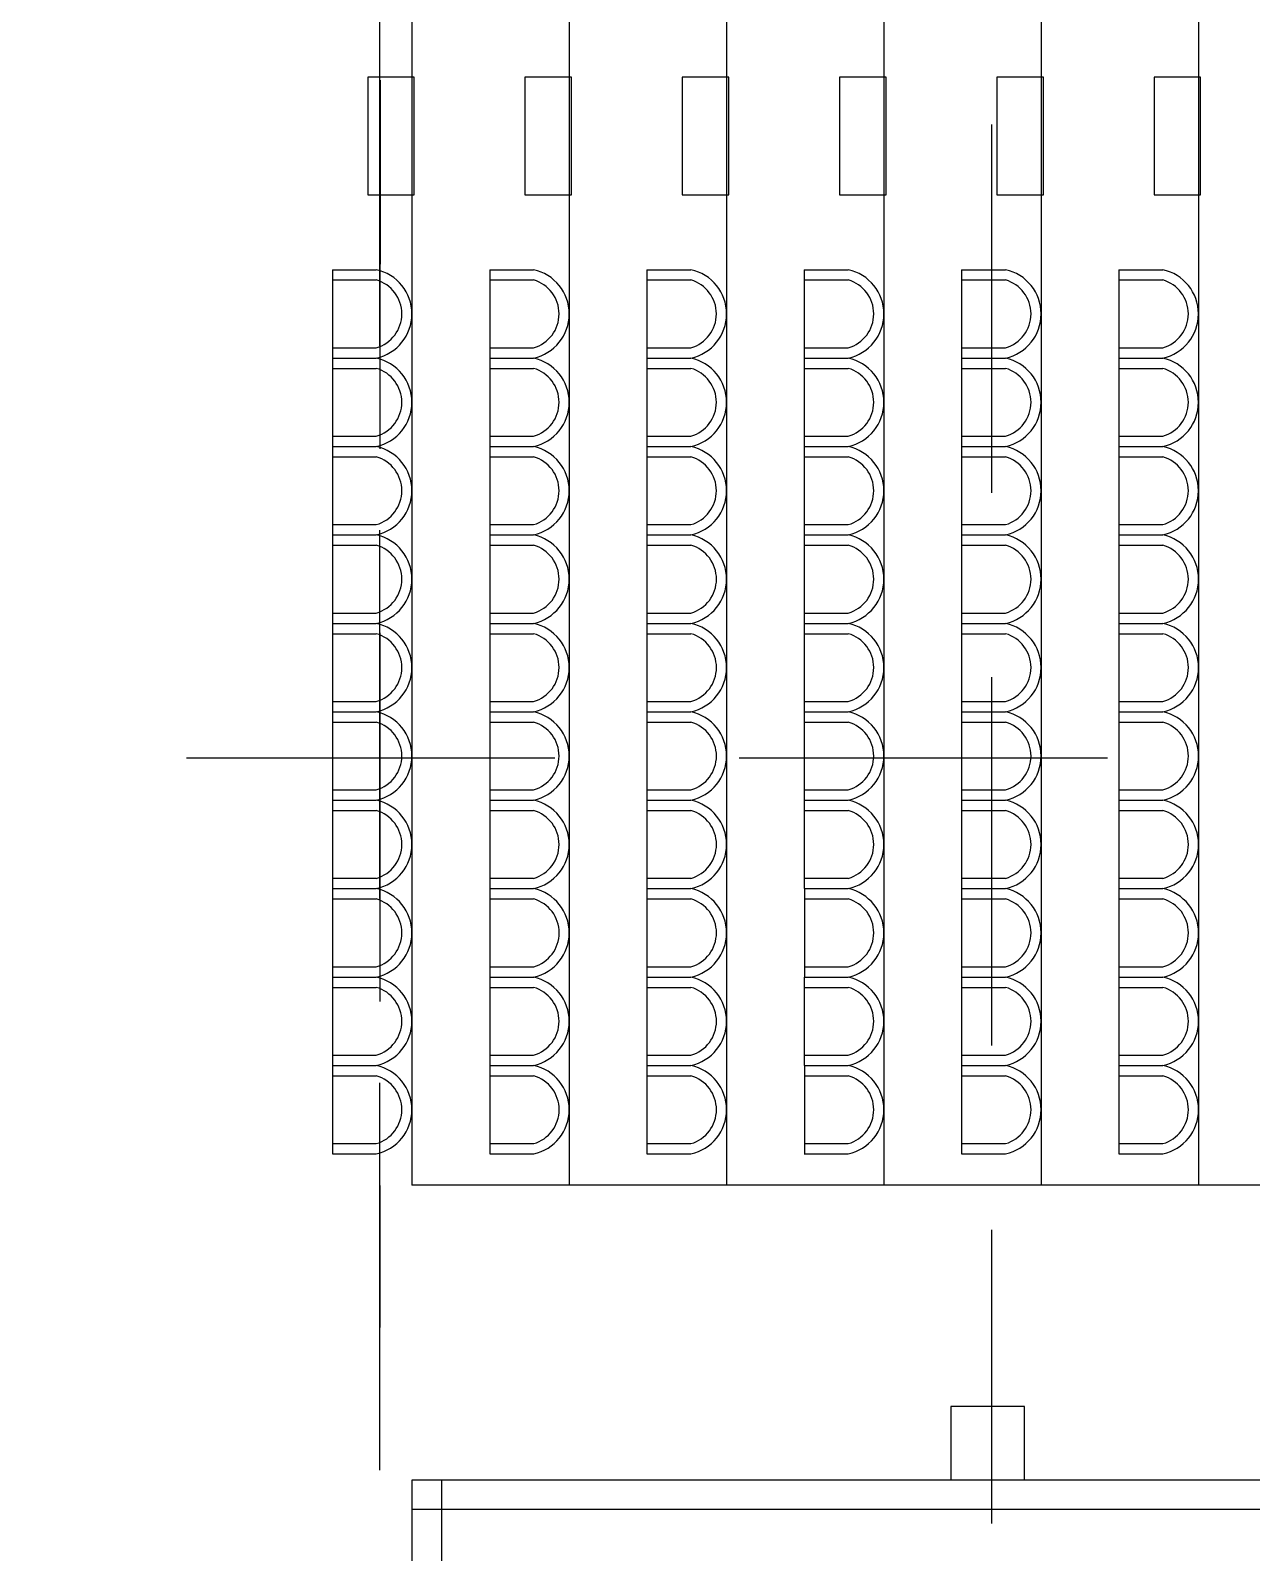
# Model space of a CAD drawing. Header units: millimetres. Extents: x -17017 to 2697, y 1903 to 18260.
# Drawn here: x -16989.266 to -16987.609, y 18217.321 to 18219.386 of the extents above; entities that cross this region are included whole.
import ezdxf

# ---------------------------------------------------------------- set-up
doc = ezdxf.new("R2010")
doc.units = ezdxf.units.MM
doc.linetypes.add('DASHED', pattern=[0.75, 0.5, -0.25])
doc.layers.add('1', color=7, linetype='Continuous')
doc.layers.add('door', color=152, linetype='Continuous')

msp = doc.modelspace()

# ---------------------------------------------------------------- linework, layer by layer
at = {"layer": '1', "linetype": 'DASHED'}
msp.add_line((-16988.7923, 18227.7083), (-16988.7923, 18217.1558), dxfattribs=at)
at = {"layer": '1'}
for p, q in [((-16988.7484, 18227.2088), (-16988.7484, 18218.5818)), ((-16988.5349, 18227.2088), (-16988.5349, 18218.5818)), ((-16988.3213, 18227.2088), (-16988.3213, 18218.5818)), ((-16988.1078, 18227.2088), (-16988.1078, 18218.5818)), ((-16987.8943, 18227.2088), (-16987.8943, 18218.5818)), ((-16987.6808, 18227.2088), (-16987.6808, 18218.5818)), ((-16988.8564, 18219.0618), (-16988.7967, 18219.0618)), ((-16988.8564, 18219.0618), (-16988.7967, 18219.0618)), ((-16988.8564, 18219.0618), (-16988.8564, 18218.7018)), ((-16988.6428, 18219.0618), (-16988.5832, 18219.0618)), ((-16988.6428, 18219.0618), (-16988.5832, 18219.0618)), ((-16988.6428, 18219.0618), (-16988.6428, 18218.7018)), ((-16988.4293, 18219.0618), (-16988.3697, 18219.0618)), ((-16988.4293, 18219.0618), (-16988.3697, 18219.0618)), ((-16988.4293, 18219.0618), (-16988.4293, 18218.7018)), ((-16988.2158, 18219.0618), (-16988.1561, 18219.0618)), ((-16988.2158, 18219.0618), (-16988.1561, 18219.0618)), ((-16988.2158, 18219.0618), (-16988.2158, 18218.7018)), ((-16988.0023, 18219.0618), (-16987.9426, 18219.0618)), ((-16988.0022, 18219.0618), (-16987.9426, 18219.0618)), ((-16988.0022, 18219.0618), (-16988.0022, 18218.7018)), ((-16987.7887, 18219.0618), (-16987.7291, 18219.0618)), ((-16987.7887, 18219.0618), (-16987.7291, 18219.0618)), ((-16987.7887, 18219.0618), (-16987.7887, 18218.7018)), ((-16988.8564, 18219.0478), (-16988.7967, 18219.0478)), ((-16988.6428, 18219.0478), (-16988.5832, 18219.0478)), ((-16988.4293, 18219.0478), (-16988.3697, 18219.0478)), ((-16988.2158, 18219.0478), (-16988.1561, 18219.0478)), ((-16988.0022, 18219.0478), (-16987.9426, 18219.0478)), ((-16987.7887, 18219.0478), (-16987.7291, 18219.0478)), ((-16988.8564, 18218.9558), (-16988.7967, 18218.9558)), ((-16988.6428, 18218.9558), (-16988.5832, 18218.9558)), ((-16988.4293, 18218.9558), (-16988.3697, 18218.9558)), ((-16988.2158, 18218.9558), (-16988.1561, 18218.9558)), ((-16988.0022, 18218.9558), (-16987.9426, 18218.9558)), ((-16987.7887, 18218.9558), (-16987.7291, 18218.9558)), ((-16988.8564, 18218.9418), (-16988.7967, 18218.9418)), ((-16988.8564, 18218.9418), (-16988.7967, 18218.9418)), ((-16988.6428, 18218.9418), (-16988.5832, 18218.9418)), ((-16988.6428, 18218.9418), (-16988.5832, 18218.9418)), ((-16988.4293, 18218.9418), (-16988.3697, 18218.9418)), ((-16988.4293, 18218.9418), (-16988.3697, 18218.9418)), ((-16988.2158, 18218.9418), (-16988.1561, 18218.9418)), ((-16988.2158, 18218.9418), (-16988.1561, 18218.9418)), ((-16988.0023, 18218.9418), (-16987.9426, 18218.9418)), ((-16988.0023, 18218.9418), (-16987.9426, 18218.9418)), ((-16987.7887, 18218.9418), (-16987.7291, 18218.9418)), ((-16987.7887, 18218.9418), (-16987.7291, 18218.9418)), ((-16988.8564, 18218.9278), (-16988.7967, 18218.9278)), ((-16988.6428, 18218.9278), (-16988.5832, 18218.9278)), ((-16988.4293, 18218.9278), (-16988.3697, 18218.9278)), ((-16988.2158, 18218.9278), (-16988.1561, 18218.9278)), ((-16988.0022, 18218.9278), (-16987.9426, 18218.9278)), ((-16987.7887, 18218.9278), (-16987.7291, 18218.9278)), ((-16988.8564, 18218.8358), (-16988.7967, 18218.8358)), ((-16988.6428, 18218.8358), (-16988.5832, 18218.8358)), ((-16988.4293, 18218.8358), (-16988.3697, 18218.8358)), ((-16988.2158, 18218.8358), (-16988.1561, 18218.8358)), ((-16988.0022, 18218.8358), (-16987.9426, 18218.8358)), ((-16987.7887, 18218.8358), (-16987.7291, 18218.8358)), ((-16988.8564, 18218.8218), (-16988.7967, 18218.8218)), ((-16988.8564, 18218.8218), (-16988.7967, 18218.8218)), ((-16988.8564, 18218.8078), (-16988.7967, 18218.8078)), ((-16988.6428, 18218.8218), (-16988.5832, 18218.8218)), ((-16988.6428, 18218.8218), (-16988.5832, 18218.8218)), ((-16988.6428, 18218.8078), (-16988.5832, 18218.8078)), ((-16988.4293, 18218.8218), (-16988.3697, 18218.8218)), ((-16988.4293, 18218.8218), (-16988.3697, 18218.8218)), ((-16988.4293, 18218.8078), (-16988.3697, 18218.8078)), ((-16988.2158, 18218.8218), (-16988.1561, 18218.8218)), ((-16988.2158, 18218.8218), (-16988.1561, 18218.8218)), ((-16988.2158, 18218.8078), (-16988.1561, 18218.8078)), ((-16988.0023, 18218.8218), (-16987.9426, 18218.8218)), ((-16988.0023, 18218.8218), (-16987.9426, 18218.8218)), ((-16988.0022, 18218.8078), (-16987.9426, 18218.8078)), ((-16987.7887, 18218.8218), (-16987.7291, 18218.8218)), ((-16987.7887, 18218.8218), (-16987.7291, 18218.8218)), ((-16987.7887, 18218.8078), (-16987.7291, 18218.8078)), ((-16988.8564, 18218.7158), (-16988.7967, 18218.7158)), ((-16988.6428, 18218.7158), (-16988.5832, 18218.7158)), ((-16988.4293, 18218.7158), (-16988.3697, 18218.7158)), ((-16988.2158, 18218.7158), (-16988.1561, 18218.7158)), ((-16988.0022, 18218.7158), (-16987.9426, 18218.7158)), ((-16987.7887, 18218.7158), (-16987.7291, 18218.7158)), ((-16988.8564, 18218.7018), (-16988.7967, 18218.7018)), ((-16988.8564, 18218.7018), (-16988.7967, 18218.7018)), ((-16988.8563, 18218.7018), (-16988.8563, 18218.5818)), ((-16988.8563, 18218.6878), (-16988.7967, 18218.6878)), ((-16988.6428, 18218.7018), (-16988.5832, 18218.7018)), ((-16988.6428, 18218.7018), (-16988.5832, 18218.7018)), ((-16988.6428, 18218.7018), (-16988.6428, 18218.5818)), ((-16988.6428, 18218.6878), (-16988.5832, 18218.6878)), ((-16988.4293, 18218.7018), (-16988.3697, 18218.7018)), ((-16988.4293, 18218.7018), (-16988.3697, 18218.7018)), ((-16988.4293, 18218.7018), (-16988.4293, 18218.5818)), ((-16988.4293, 18218.6878), (-16988.3696, 18218.6878)), ((-16988.2158, 18218.7018), (-16988.1561, 18218.7018)), ((-16988.2158, 18218.7018), (-16988.1561, 18218.7018)), ((-16988.2158, 18218.7018), (-16988.2158, 18218.5818)), ((-16988.2158, 18218.6878), (-16988.1561, 18218.6878)), ((-16988.0023, 18218.7018), (-16987.9426, 18218.7018)), ((-16988.0023, 18218.7018), (-16987.9426, 18218.7018)), ((-16988.0022, 18218.7018), (-16988.0022, 18218.5818)), ((-16988.0022, 18218.6878), (-16987.9426, 18218.6878)), ((-16987.7887, 18218.7018), (-16987.7291, 18218.7018)), ((-16987.7887, 18218.7018), (-16987.7291, 18218.7018)), ((-16987.7887, 18218.7018), (-16987.7887, 18218.5818)), ((-16987.7887, 18218.6878), (-16987.7291, 18218.6878)), ((-16988.7484, 18218.6196), (-16988.7484, 18217.8192)), ((-16988.5348, 18218.6196), (-16988.5348, 18217.8192)), ((-16988.3213, 18218.6196), (-16988.3213, 18217.8192)), ((-16988.1078, 18218.6196), (-16988.1078, 18217.8192)), ((-16987.8943, 18218.6196), (-16987.8943, 18217.8192)), ((-16987.6807, 18218.6196), (-16987.6807, 18217.8192)), ((-16988.8564, 18218.5818), (-16988.7967, 18218.5818)), ((-16988.8564, 18218.5818), (-16988.7967, 18218.5818)), ((-16988.8563, 18218.5958), (-16988.7967, 18218.5958)), ((-16988.8563, 18218.5818), (-16988.8563, 18218.2218)), ((-16988.6428, 18218.5958), (-16988.5832, 18218.5958)), ((-16988.6428, 18218.5818), (-16988.5832, 18218.5818)), ((-16988.6428, 18218.5818), (-16988.5832, 18218.5818)), ((-16988.6428, 18218.5818), (-16988.6428, 18218.2218)), ((-16988.4293, 18218.5958), (-16988.3696, 18218.5958)), ((-16988.4293, 18218.5818), (-16988.3696, 18218.5818)), ((-16988.4293, 18218.5818), (-16988.3696, 18218.5818)), ((-16988.4293, 18218.5818), (-16988.4293, 18218.2218)), ((-16988.2158, 18218.5958), (-16988.1561, 18218.5958)), ((-16988.2158, 18218.5818), (-16988.1561, 18218.5818)), ((-16988.2158, 18218.5818), (-16988.1561, 18218.5818)), ((-16988.2158, 18218.5818), (-16988.2158, 18218.2218)), ((-16988.0022, 18218.5958), (-16987.9426, 18218.5958)), ((-16988.0022, 18218.5818), (-16987.9426, 18218.5818)), ((-16988.0022, 18218.5818), (-16987.9426, 18218.5818)), ((-16988.0022, 18218.5818), (-16988.0022, 18218.2218)), ((-16987.7887, 18218.5958), (-16987.7291, 18218.5958)), ((-16987.7887, 18218.5818), (-16987.729, 18218.5818)), ((-16987.7887, 18218.5818), (-16987.7291, 18218.5818)), ((-16987.7887, 18218.5818), (-16987.7887, 18218.2218)), ((-16988.8563, 18218.5678), (-16988.7967, 18218.5678)), ((-16988.6428, 18218.5678), (-16988.5832, 18218.5678)), ((-16988.4293, 18218.5678), (-16988.3696, 18218.5678)), ((-16988.2158, 18218.5678), (-16988.1561, 18218.5678)), ((-16988.0022, 18218.5678), (-16987.9426, 18218.5678)), ((-16987.7887, 18218.5678), (-16987.7291, 18218.5678)), ((-16988.8563, 18218.4758), (-16988.7967, 18218.4758)), ((-16988.6428, 18218.4758), (-16988.5832, 18218.4758)), ((-16988.4293, 18218.4758), (-16988.3696, 18218.4758)), ((-16988.2158, 18218.4758), (-16988.1561, 18218.4758)), ((-16988.0022, 18218.4758), (-16987.9426, 18218.4758)), ((-16987.7887, 18218.4758), (-16987.7291, 18218.4758)), ((-16988.8564, 18218.4618), (-16988.7967, 18218.4618)), ((-16988.8564, 18218.4618), (-16988.7967, 18218.4618)), ((-16988.6428, 18218.4618), (-16988.5832, 18218.4618)), ((-16988.6428, 18218.4618), (-16988.5832, 18218.4618)), ((-16988.4293, 18218.4618), (-16988.3696, 18218.4618)), ((-16988.4293, 18218.4618), (-16988.3696, 18218.4618)), ((-16988.2158, 18218.4618), (-16988.1561, 18218.4618)), ((-16988.2158, 18218.4618), (-16988.1561, 18218.4618)), ((-16988.0022, 18218.4618), (-16987.9426, 18218.4618)), ((-16988.0022, 18218.4618), (-16987.9426, 18218.4618)), ((-16987.7887, 18218.4618), (-16987.7291, 18218.4618)), ((-16987.7887, 18218.4618), (-16987.7291, 18218.4618)), ((-16988.8563, 18218.4478), (-16988.7967, 18218.4478)), ((-16988.6428, 18218.4478), (-16988.5832, 18218.4478)), ((-16988.4293, 18218.4478), (-16988.3696, 18218.4478)), ((-16988.2158, 18218.4478), (-16988.1561, 18218.4478)), ((-16988.0022, 18218.4478), (-16987.9426, 18218.4478)), ((-16987.7887, 18218.4478), (-16987.7291, 18218.4478)), ((-16988.8563, 18218.3558), (-16988.7967, 18218.3558)), ((-16988.6428, 18218.3558), (-16988.5832, 18218.3558)), ((-16988.4293, 18218.3558), (-16988.3696, 18218.3558)), ((-16988.2158, 18218.3558), (-16988.1561, 18218.3558)), ((-16988.0022, 18218.3558), (-16987.9426, 18218.3558)), ((-16987.7887, 18218.3558), (-16987.7291, 18218.3558)), ((-16988.8564, 18218.3418), (-16988.7967, 18218.3418)), ((-16988.8564, 18218.3418), (-16988.7967, 18218.3418)), ((-16988.6428, 18218.3418), (-16988.5832, 18218.3418)), ((-16988.6428, 18218.3418), (-16988.5832, 18218.3418)), ((-16988.4293, 18218.3418), (-16988.3696, 18218.3418)), ((-16988.4293, 18218.3418), (-16988.3696, 18218.3418)), ((-16988.2158, 18218.3418), (-16988.1561, 18218.3418)), ((-16988.2158, 18218.3418), (-16988.1561, 18218.3418)), ((-16988.0022, 18218.3418), (-16987.9426, 18218.3418)), ((-16988.0022, 18218.3418), (-16987.9426, 18218.3418)), ((-16987.7887, 18218.3418), (-16987.7291, 18218.3418)), ((-16987.7887, 18218.3418), (-16987.7291, 18218.3418)), ((-16988.8563, 18218.3278), (-16988.7967, 18218.3278)), ((-16988.6428, 18218.3278), (-16988.5832, 18218.3278)), ((-16988.4293, 18218.3278), (-16988.3696, 18218.3278)), ((-16988.2158, 18218.3278), (-16988.1561, 18218.3278)), ((-16988.0022, 18218.3278), (-16987.9426, 18218.3278)), ((-16987.7887, 18218.3278), (-16987.7291, 18218.3278)), ((-16988.8563, 18218.2358), (-16988.7967, 18218.2358)), ((-16988.6428, 18218.2358), (-16988.5832, 18218.2358)), ((-16988.4293, 18218.2358), (-16988.3696, 18218.2358)), ((-16988.2158, 18218.2358), (-16988.1561, 18218.2358)), ((-16988.0022, 18218.2358), (-16987.9426, 18218.2358)), ((-16987.7887, 18218.2358), (-16987.7291, 18218.2358)), ((-16988.8564, 18218.2218), (-16988.7967, 18218.2218)), ((-16988.8564, 18218.2218), (-16988.7967, 18218.2218)), ((-16988.8563, 18218.2218), (-16988.8563, 18218.1018)), ((-16988.8563, 18218.2078), (-16988.7967, 18218.2078)), ((-16988.6428, 18218.2218), (-16988.5832, 18218.2218)), ((-16988.6428, 18218.2218), (-16988.5832, 18218.2218)), ((-16988.6428, 18218.2218), (-16988.6428, 18218.1018)), ((-16988.6428, 18218.2078), (-16988.5832, 18218.2078)), ((-16988.4293, 18218.2218), (-16988.3696, 18218.2218)), ((-16988.4293, 18218.2218), (-16988.3696, 18218.2218)), ((-16988.4293, 18218.2218), (-16988.4293, 18218.1018)), ((-16988.4293, 18218.2078), (-16988.3696, 18218.2078)), ((-16988.2158, 18218.2218), (-16988.1561, 18218.2218)), ((-16988.2158, 18218.2218), (-16988.1561, 18218.2218)), ((-16988.2157, 18218.2218), (-16988.2157, 18218.1018)), ((-16988.2157, 18218.2078), (-16988.1561, 18218.2078)), ((-16988.0022, 18218.2218), (-16987.9426, 18218.2218)), ((-16988.0022, 18218.2218), (-16987.9426, 18218.2218)), ((-16988.0022, 18218.2218), (-16988.0022, 18218.1018)), ((-16988.0022, 18218.2078), (-16987.9426, 18218.2078)), ((-16987.7887, 18218.2218), (-16987.7291, 18218.2218)), ((-16987.7887, 18218.2218), (-16987.7291, 18218.2218)), ((-16987.7887, 18218.2218), (-16987.7887, 18218.1018)), ((-16987.7887, 18218.2078), (-16987.729, 18218.2078)), ((-16988.8563, 18218.1158), (-16988.7967, 18218.1158)), ((-16988.6428, 18218.1158), (-16988.5832, 18218.1158)), ((-16988.4293, 18218.1158), (-16988.3696, 18218.1158)), ((-16988.2157, 18218.1158), (-16988.1561, 18218.1158)), ((-16988.0022, 18218.1158), (-16987.9426, 18218.1158)), ((-16987.7887, 18218.1158), (-16987.729, 18218.1158)), ((-16988.8563, 18218.1018), (-16988.7967, 18218.1018)), ((-16988.8563, 18218.1018), (-16988.7967, 18218.1018)), ((-16988.8563, 18218.1018), (-16988.8563, 18217.9818)), ((-16988.8563, 18218.0878), (-16988.7967, 18218.0878)), ((-16988.6428, 18218.1018), (-16988.5832, 18218.1018)), ((-16988.6428, 18218.1018), (-16988.5832, 18218.1018)), ((-16988.6428, 18218.1018), (-16988.6428, 18217.9818)), ((-16988.6428, 18218.0878), (-16988.5832, 18218.0878)), ((-16988.4293, 18218.1018), (-16988.3696, 18218.1018)), ((-16988.4293, 18218.1018), (-16988.3696, 18218.1018)), ((-16988.4293, 18218.1018), (-16988.4293, 18217.9818)), ((-16988.4293, 18218.0878), (-16988.3696, 18218.0878)), ((-16988.2158, 18218.1018), (-16988.1561, 18218.1018)), ((-16988.2158, 18218.1018), (-16988.1561, 18218.1018)), ((-16988.2158, 18218.1018), (-16988.2158, 18217.9818)), ((-16988.2158, 18218.0878), (-16988.1561, 18218.0878)), ((-16988.0022, 18218.1018), (-16987.9426, 18218.1018)), ((-16988.0022, 18218.1018), (-16987.9426, 18218.1018)), ((-16988.0022, 18218.1018), (-16988.0022, 18217.9818)), ((-16988.0022, 18218.0878), (-16987.9426, 18218.0878)), ((-16987.7887, 18218.1018), (-16987.729, 18218.1018)), ((-16987.7887, 18218.1018), (-16987.729, 18218.1018)), ((-16987.7887, 18218.1018), (-16987.7887, 18217.9818)), ((-16987.7887, 18218.0878), (-16987.7291, 18218.0878)), ((-16988.8564, 18217.9818), (-16988.7967, 18217.9818)), ((-16988.8564, 18217.9818), (-16988.7967, 18217.9818)), ((-16988.8563, 18217.9958), (-16988.7967, 18217.9958)), ((-16988.8563, 18217.9818), (-16988.8563, 18217.8618)), ((-16988.6428, 18217.9958), (-16988.5832, 18217.9958)), ((-16988.6428, 18217.9818), (-16988.5832, 18217.9818)), ((-16988.6428, 18217.9818), (-16988.5832, 18217.9818)), ((-16988.6428, 18217.9818), (-16988.6428, 18217.8618)), ((-16988.4293, 18217.9958), (-16988.3696, 18217.9958)), ((-16988.4293, 18217.9818), (-16988.3696, 18217.9818)), ((-16988.4293, 18217.9818), (-16988.3696, 18217.9818)), ((-16988.4293, 18217.9818), (-16988.4293, 18217.8618)), ((-16988.2158, 18217.9958), (-16988.1561, 18217.9958)), ((-16988.2158, 18217.9818), (-16988.1561, 18217.9818)), ((-16988.2158, 18217.9818), (-16988.1561, 18217.9818)), ((-16988.2157, 18217.9818), (-16988.2157, 18217.8618)), ((-16988.0022, 18217.9958), (-16987.9426, 18217.9958)), ((-16988.0022, 18217.9818), (-16987.9426, 18217.9818)), ((-16988.0022, 18217.9818), (-16987.9426, 18217.9818)), ((-16988.0022, 18217.9818), (-16988.0022, 18217.8618)), ((-16987.7887, 18217.9958), (-16987.7291, 18217.9958)), ((-16987.7887, 18217.9818), (-16987.7291, 18217.9818)), ((-16987.7887, 18217.9818), (-16987.7291, 18217.9818)), ((-16987.7887, 18217.9818), (-16987.7887, 18217.8618)), ((-16988.8563, 18217.9678), (-16988.7967, 18217.9678)), ((-16988.6428, 18217.9678), (-16988.5832, 18217.9678)), ((-16988.4293, 18217.9678), (-16988.3696, 18217.9678)), ((-16988.2157, 18217.9678), (-16988.1561, 18217.9678)), ((-16988.0022, 18217.9678), (-16987.9426, 18217.9678)), ((-16987.7887, 18217.9678), (-16987.729, 18217.9678)), ((-16988.8563, 18217.8758), (-16988.7967, 18217.8758)), ((-16988.6428, 18217.8758), (-16988.5832, 18217.8758)), ((-16988.4293, 18217.8758), (-16988.3696, 18217.8758)), ((-16988.2157, 18217.8758), (-16988.1561, 18217.8758)), ((-16988.0022, 18217.8758), (-16987.9426, 18217.8758)), ((-16987.7887, 18217.8758), (-16987.729, 18217.8758)), ((-16988.8563, 18217.8618), (-16988.7967, 18217.8618)), ((-16988.8563, 18217.8618), (-16988.7967, 18217.8618)), ((-16988.6428, 18217.8618), (-16988.5832, 18217.8618)), ((-16988.6428, 18217.8618), (-16988.5832, 18217.8618)), ((-16988.4293, 18217.8618), (-16988.3696, 18217.8618)), ((-16988.4293, 18217.8618), (-16988.3696, 18217.8618)), ((-16988.2158, 18217.8618), (-16988.1561, 18217.8618)), ((-16988.2158, 18217.8618), (-16988.1561, 18217.8618)), ((-16988.0022, 18217.8618), (-16987.9426, 18217.8618)), ((-16988.0022, 18217.8618), (-16987.9426, 18217.8618)), ((-16987.7887, 18217.8618), (-16987.729, 18217.8618)), ((-16987.7887, 18217.8618), (-16987.729, 18217.8618)), ((-16985.9689, 18217.8192), (-16988.7484, 18217.8192)), ((-16988.7484, 18217.4192), (-16988.7484, 18215.4688)), ((-16986.2693, 18217.4192), (-16988.7484, 18217.4192)), ((-16988.7084, 18217.4192), (-16988.7084, 18215.4288)), ((-16986.2747, 18217.3792), (-16988.7484, 18217.3792))]:
    msp.add_line(p, q, dxfattribs=at)
for points in [[(-16988.7454, 18219.1635), (-16988.7454, 18219.3229), (-16988.8084, 18219.3229), (-16988.8084, 18219.1635)], [(-16988.5319, 18219.1635), (-16988.5319, 18219.3229), (-16988.5949, 18219.3229), (-16988.5949, 18219.1635)], [(-16988.3184, 18219.1635), (-16988.3184, 18219.3229), (-16988.3814, 18219.3229), (-16988.3814, 18219.1635)], [(-16988.1048, 18219.1635), (-16988.1048, 18219.3229), (-16988.1679, 18219.3229), (-16988.1679, 18219.1635)], [(-16987.8913, 18219.1635), (-16987.8913, 18219.3229), (-16987.9543, 18219.3229), (-16987.9543, 18219.1635)], [(-16987.6778, 18219.1635), (-16987.6778, 18219.3229), (-16987.7408, 18219.3229), (-16987.7408, 18219.1635)]]:
    msp.add_lwpolyline(points, close=True, dxfattribs=at)
msp.add_lwpolyline([(-16987.9171, 18217.4192), (-16987.9171, 18217.5192), (-16988.0171, 18217.5192), (-16988.0171, 18217.4192)], dxfattribs=at)
for centre, radius, start, end in [((-16988.8098, 18219.0018), 0.0614, 282.3013, 77.6987), ((-16988.5963, 18219.0018), 0.0614, 282.3013, 77.6987), ((-16988.3827, 18219.0018), 0.0614, 282.3013, 77.6987), ((-16988.1692, 18219.0018), 0.0614, 282.3013, 77.6987), ((-16987.9557, 18219.0018), 0.0614, 282.3013, 77.6987), ((-16987.7422, 18219.0018), 0.0614, 282.3013, 77.6987), ((-16988.81, 18219.0018), 0.0479, 286.121, 73.879), ((-16988.5965, 18219.0018), 0.0479, 286.121, 73.879), ((-16988.383, 18219.0018), 0.0479, 286.121, 73.879), ((-16988.1694, 18219.0018), 0.0479, 286.121, 73.879), ((-16987.9559, 18219.0018), 0.0479, 286.121, 73.879), ((-16987.7424, 18219.0018), 0.0479, 286.121, 73.879), ((-16988.8098, 18218.8818), 0.0614, 282.3013, 77.6987), ((-16988.5963, 18218.8818), 0.0614, 282.3013, 77.6987), ((-16988.3827, 18218.8818), 0.0614, 282.3013, 77.6987), ((-16988.1692, 18218.8818), 0.0614, 282.3013, 77.6987), ((-16987.9557, 18218.8818), 0.0614, 282.3013, 77.6987), ((-16987.7422, 18218.8818), 0.0614, 282.3013, 77.6987), ((-16988.81, 18218.8818), 0.0479, 286.121, 73.879), ((-16988.5965, 18218.8818), 0.0479, 286.121, 73.879), ((-16988.383, 18218.8818), 0.0479, 286.121, 73.879), ((-16988.1694, 18218.8818), 0.0479, 286.121, 73.879), ((-16987.9559, 18218.8818), 0.0479, 286.121, 73.879), ((-16987.7424, 18218.8818), 0.0479, 286.121, 73.879), ((-16988.8098, 18218.7618), 0.0614, 282.3013, 77.6987), ((-16988.81, 18218.7618), 0.0479, 286.121, 73.879), ((-16988.5963, 18218.7618), 0.0614, 282.3013, 77.6987), ((-16988.5965, 18218.7618), 0.0479, 286.121, 73.879), ((-16988.3827, 18218.7618), 0.0614, 282.3013, 77.6987), ((-16988.383, 18218.7618), 0.0479, 286.121, 73.879), ((-16988.1692, 18218.7618), 0.0614, 282.3013, 77.6987), ((-16988.1694, 18218.7618), 0.0479, 286.121, 73.879), ((-16987.9557, 18218.7618), 0.0614, 282.3013, 77.6987), ((-16987.9559, 18218.7618), 0.0479, 286.121, 73.879), ((-16987.7422, 18218.7618), 0.0614, 282.3013, 77.6987), ((-16987.7424, 18218.7618), 0.0479, 286.121, 73.879), ((-16988.8098, 18218.6418), 0.0614, 282.3013, 77.6987), ((-16988.81, 18218.6418), 0.0479, 286.121, 73.879), ((-16988.5963, 18218.6418), 0.0614, 282.3013, 77.6987), ((-16988.5965, 18218.6418), 0.0479, 286.121, 73.879), ((-16988.3827, 18218.6418), 0.0614, 282.3013, 77.6987), ((-16988.3829, 18218.6418), 0.0479, 286.121, 73.879), ((-16988.1692, 18218.6418), 0.0614, 282.3013, 77.6987), ((-16988.1694, 18218.6418), 0.0479, 286.121, 73.879), ((-16987.9557, 18218.6418), 0.0614, 282.3013, 77.6987), ((-16987.9559, 18218.6418), 0.0479, 286.121, 73.879), ((-16987.7421, 18218.6418), 0.0614, 282.3013, 77.6987), ((-16987.7424, 18218.6418), 0.0479, 286.121, 73.879), ((-16988.8098, 18218.5218), 0.0614, 282.3013, 77.6987), ((-16988.5963, 18218.5218), 0.0614, 282.3013, 77.6987), ((-16988.3827, 18218.5218), 0.0614, 282.3013, 77.6987), ((-16988.1692, 18218.5218), 0.0614, 282.3013, 77.6987), ((-16987.9557, 18218.5218), 0.0614, 282.3013, 77.6987), ((-16987.7421, 18218.5218), 0.0614, 282.3013, 77.6987), ((-16988.81, 18218.5218), 0.0479, 286.121, 73.879), ((-16988.5965, 18218.5218), 0.0479, 286.121, 73.879), ((-16988.3829, 18218.5218), 0.0479, 286.121, 73.879), ((-16988.1694, 18218.5218), 0.0479, 286.121, 73.879), ((-16987.9559, 18218.5218), 0.0479, 286.121, 73.879), ((-16987.7423, 18218.5218), 0.0479, 286.121, 73.879), ((-16988.8098, 18218.4018), 0.0614, 282.3013, 77.6987), ((-16988.5963, 18218.4018), 0.0614, 282.3013, 77.6987), ((-16988.3827, 18218.4018), 0.0614, 282.3013, 77.6987), ((-16988.1692, 18218.4018), 0.0614, 282.3013, 77.6987), ((-16987.9557, 18218.4018), 0.0614, 282.3013, 77.6987), ((-16987.7421, 18218.4018), 0.0614, 282.3013, 77.6987), ((-16988.81, 18218.4018), 0.0479, 286.121, 73.879), ((-16988.5965, 18218.4018), 0.0479, 286.121, 73.879), ((-16988.3829, 18218.4018), 0.0479, 286.121, 73.879), ((-16988.1694, 18218.4018), 0.0479, 286.121, 73.879), ((-16987.9559, 18218.4018), 0.0479, 286.121, 73.879), ((-16987.7423, 18218.4018), 0.0479, 286.121, 73.879), ((-16988.8098, 18218.2818), 0.0614, 282.3013, 77.6987), ((-16988.5963, 18218.2818), 0.0614, 282.3013, 77.6987), ((-16988.3827, 18218.2818), 0.0614, 282.3013, 77.6987), ((-16988.1692, 18218.2818), 0.0614, 282.3013, 77.6987), ((-16987.9557, 18218.2818), 0.0614, 282.3013, 77.6987), ((-16987.7421, 18218.2818), 0.0614, 282.3013, 77.6987), ((-16988.81, 18218.2818), 0.0479, 286.121, 73.879), ((-16988.5965, 18218.2818), 0.0479, 286.121, 73.879), ((-16988.3829, 18218.2818), 0.0479, 286.121, 73.879), ((-16988.1694, 18218.2818), 0.0479, 286.121, 73.879), ((-16987.9559, 18218.2818), 0.0479, 286.121, 73.879), ((-16987.7423, 18218.2818), 0.0479, 286.121, 73.879), ((-16988.8098, 18218.1618), 0.0614, 282.3013, 77.6987), ((-16988.81, 18218.1618), 0.0479, 286.121, 73.879), ((-16988.5962, 18218.1618), 0.0614, 282.3013, 77.6987), ((-16988.5964, 18218.1618), 0.0479, 286.121, 73.879), ((-16988.3827, 18218.1618), 0.0614, 282.3013, 77.6987), ((-16988.3829, 18218.1618), 0.0479, 286.121, 73.879), ((-16988.1692, 18218.1618), 0.0614, 282.3013, 77.6987), ((-16988.1694, 18218.1618), 0.0479, 286.121, 73.879), ((-16987.9557, 18218.1618), 0.0614, 282.3013, 77.6987), ((-16987.9559, 18218.1618), 0.0479, 286.121, 73.879), ((-16987.7421, 18218.1618), 0.0614, 282.3013, 77.6987), ((-16987.7423, 18218.1618), 0.0479, 286.121, 73.879), ((-16988.8098, 18218.0418), 0.0614, 282.3013, 77.6987), ((-16988.81, 18218.0418), 0.0479, 286.121, 73.879), ((-16988.5963, 18218.0418), 0.0614, 282.3013, 77.6987), ((-16988.5965, 18218.0418), 0.0479, 286.121, 73.879), ((-16988.3827, 18218.0418), 0.0614, 282.3013, 77.6987), ((-16988.3829, 18218.0418), 0.0479, 286.121, 73.879), ((-16988.1692, 18218.0418), 0.0614, 282.3013, 77.6987), ((-16988.1694, 18218.0418), 0.0479, 286.121, 73.879), ((-16987.9557, 18218.0418), 0.0614, 282.3013, 77.6987), ((-16987.9559, 18218.0418), 0.0479, 286.121, 73.879), ((-16987.7421, 18218.0418), 0.0614, 282.3013, 77.6987), ((-16987.7423, 18218.0418), 0.0479, 286.121, 73.879), ((-16988.8098, 18217.9218), 0.0614, 282.3013, 77.6987), ((-16988.5962, 18217.9218), 0.0614, 282.3013, 77.6987), ((-16988.3827, 18217.9218), 0.0614, 282.3013, 77.6987), ((-16988.1692, 18217.9218), 0.0614, 282.3013, 77.6987), ((-16987.9557, 18217.9218), 0.0614, 282.3013, 77.6987), ((-16987.7421, 18217.9218), 0.0614, 282.3013, 77.6987), ((-16988.81, 18217.9218), 0.0479, 286.121, 73.879), ((-16988.5964, 18217.9218), 0.0479, 286.121, 73.879), ((-16988.3829, 18217.9218), 0.0479, 286.121, 73.879), ((-16988.1694, 18217.9218), 0.0479, 286.121, 73.879), ((-16987.9559, 18217.9218), 0.0479, 286.121, 73.879), ((-16987.7423, 18217.9218), 0.0479, 286.121, 73.879)]:
    msp.add_arc(centre, radius, start, end, dxfattribs=at)
at = {"layer": 'door', "linetype": 'DASHED'}
for p, q in [((-16988.7884, 18227.5688), (-16988.7923, 18217.4327)), ((-16987.9618, 18227.5088), (-16987.9618, 18217.3604)), ((-16999.5544, 18218.3993), (-16986.0172, 18218.3993))]:
    msp.add_line(p, q, dxfattribs=at)

doc.saveas('drawing.dxf')
